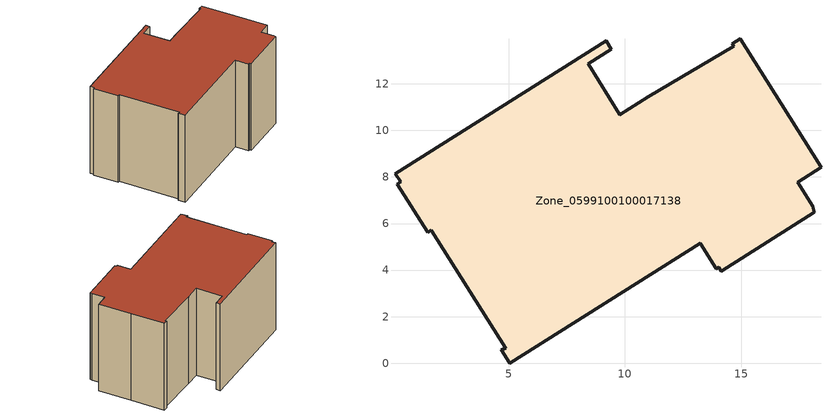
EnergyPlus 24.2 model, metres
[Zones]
Zone_0599100100017138
 floor ground (C_G): 4.87,0.64 1.68,5.71 1.53,5.62 0.23,7.7 0.37,7.79 0.14,8.15 9.19,13.85 9.42,13.49 8.42,12.86 9.79,10.68 11.01,11.45 14.68,13.63 14.62,13.72 14.96,13.94 16.72,11.15 18.43,8.42 17.42,7.78 18.07,6.74 18.15,6.47 14.13,3.96 14.04,4.12 13.93,4.05 13.23,5.16 5.05,0 4.69,0.57 z0
 wall outside (C_F): 18.15,6.47 18.07,6.74 17.42,7.78 18.43,8.42 16.72,11.15 14.96,13.94 14.62,13.72 14.68,13.63 11.01,11.45 9.79,10.68 8.42,12.86 9.42,13.49 9.19,13.85 0.14,8.15 0.37,7.79 0.23,7.7 1.53,5.62 1.68,5.71 4.87,0.64 4.69,0.57 5.05,0 13.23,5.16 13.93,4.05 14.04,4.12 14.13,3.96 18.15,6.47 z0:9.24
 roof outside (C_R): 13.23,5.16 13.93,4.05 14.04,4.12 14.13,3.96 18.15,6.47 18.07,6.74 17.42,7.78 18.43,8.42 16.72,11.15 14.96,13.94 14.62,13.72 14.68,13.63 11.01,11.45 9.79,10.68 8.42,12.86 9.42,13.49 9.19,13.85 0.14,8.15 0.37,7.79 0.23,7.7 1.53,5.62 1.68,5.71 4.87,0.64 4.69,0.57 5.05,0 z9.24
[BUILDING]
Pand.0599100100017138: North Axis=0; Terrain=City; Loads Convergence Tolerance Value=0.04; Temperature Convergence Tolerance Value=0.4; Solar Distribution=FullExterior; Maximum Number of Warmup Days=25; Minimum Number of Warmup Days=1
[Site:Location]
Rotterdam.The.Hague.AP_ZH_NLD Design_Conditions: Latitude=51.96; Longitude=4.45; Time Zone=1; Elevation=-4.5
[SITE:GROUNDTEMPERATURE:BUILDINGSURFACE]
18, 18, 18, 18, 18, 18, 18, 18, 18, 18, 18, 18
[MATERIAL] Thermal Absorptance=0.9; Solar Absorptance=0.7; Visible Absorptance=0.7
Name | Roughness | Thickness | Conductivity | Density | Specific Heat
G.D.2015-2018 | MediumSmooth | 0.15 | 0.0428571 | 540 | 1210
F.D.2015-2018 | Rough | 0.3 | 0.0666667 | 1920 | 840
R.D.2015-2018 | MediumRough | 0.2 | 0.0333333 | 1500 | 1000
[CONSTRUCTION]
C_G: G.D.2015-2018
C_F: F.D.2015-2018
C_R: R.D.2015-2018
[ZONE]
Zone_0599100100017138: Type=1; Multiplier=1; Ceiling Height=Autocalculate; Volume=Autocalculate; Floor Area=autocalculate; Part of Total Floor Area=Yes
[ZONEINFILTRATION:DESIGNFLOWRATE]
Infil_Zone_0599100100017138: Zone or ZoneList or Space or SpaceList=Zone_0599100100017138; Schedule=AlwaysOn; Design Flow Rate Calculation Method=Flow/Area; Flow Rate per Floor Area=0.0021; Constant Term Coefficient=1; Temperature Term Coefficient=0; Velocity Term Coefficient=0; Velocity Squared Term Coefficient=0
[HVACTEMPLATE:ZONE:IDEALLOADSAIRSYSTEM]
Zone_0599100100017138: Maximum Heating Supply Air Temperature=50; Minimum Cooling Supply Air Temperature=13; Maximum Heating Supply Air Humidity Ratio=0.0156; Minimum Cooling Supply Air Humidity Ratio=0.0077; Heating Limit=NoLimit; Cooling Limit=NoLimit; Dehumidification Control Type=ConstantSensibleHeatRatio; Cooling Sensible Heat Ratio=0.7; Dehumidification Setpoint=60; Humidification Control Type=None; Humidification Setpoint=30; Outdoor Air Method=None; Outdoor Air Flow Rate per Person=0.00944; Outdoor Air Flow Rate per Zone Floor Area=0; Outdoor Air Flow Rate per Zone=0; Demand Controlled Ventilation Type=None; Outdoor Air Economizer Type=NoEconomizer; Heat Recovery Type=None; Sensible Heat Recovery Effectiveness=0.7; Latent Heat Recovery Effectiveness=0.65
[ZONECONTROL:THERMOSTAT]
ThermostatControl_Zone_0599100100017138: Zone or ZoneList=Zone_0599100100017138; Control Type Schedule=DualSetpointControlType; Control 1=Thermostat_Zone_0599100100017138; Temperature Difference Between Cutout And Setpoint=0
[THERMOSTATSETPOINT:DUALSETPOINT]
Thermostat_Zone_0599100100017138: Heating Setpoint Temperature Schedule=HeatingSetpoint_Zone_0599100100017138; Cooling Setpoint Temperature Schedule=CoolingSetpoint_Zone_0599100100017138
[SCHEDULE:COMPACT]
HeatingSetpoint_Zone_0599100100017138: Through: 12/31, For: AllDays, Until: 24:00, 21
CoolingSetpoint_Zone_0599100100017138: Through: 12/31, For: AllDays, Until: 24:00, 24
DualSetpointControlType: Through: 12/31, For: AllDays, Until: 24:00, 4
AlwaysOn: Through: 12/31, For: AllDays, Until: 24:00, 1
